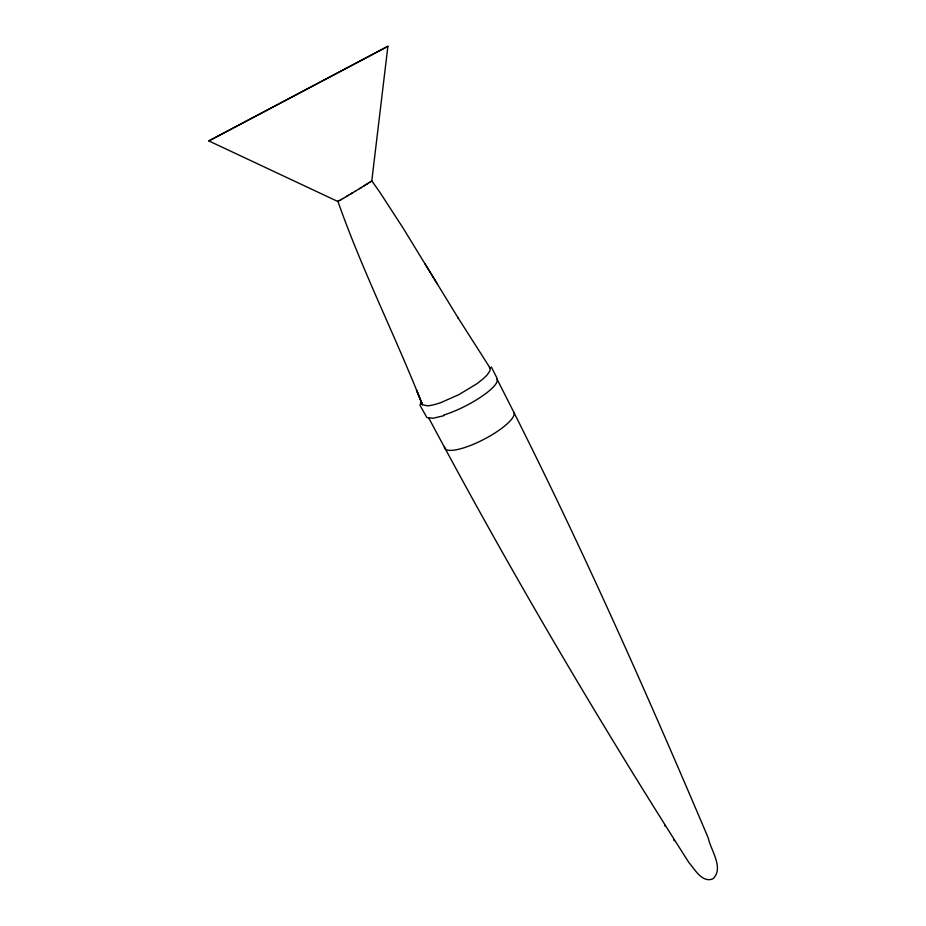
<?xml version="1.0" encoding="UTF-8"?>
<svg xmlns="http://www.w3.org/2000/svg" width="926" height="926" viewBox="0 0 926 926"><rect width="100%" height="100%" fill="white"/><g stroke="black" fill="none" stroke-linecap="round" stroke-linejoin="round"><path stroke-width="1.39" d="M369.705 182.422L371.766 181.068L387.89 46.3L208.836 140.926L337.782 201.474M421.087 400.993L420.057 405.472L426.909 417.591L433.148 418.239L443.924 415.658M359.485 188.707L371.858 180.883L379.799 192.191L402.972 227.865L458.196 318.069L457.838 317.479L490.143 368.12L489.935 370.828L487.389 374.602A41.288 9.434 -27.4 0 1 475.964 384.325L458.914 394.615L441.065 402.521A36.033 8.265 -27.4 0 1 427.499 405.82L422.418 404.72L416.538 390.147L422.418 404.72C395.576 336.427 362.124 270.38 337.886 201.278M387.89 46.3L208.836 140.926M368.467 183.105L363.536 186.149M361.557 187.365L355.075 191.369M355.04 191.3L346.463 196.509M350.595 193.974L352.794 192.654M348.454 195.236L344.588 197.62M342.875 198.627L344.541 197.551M342.84 198.558L340.108 200.224M341.335 199.426L339.101 200.792M339.066 200.722L337.735 201.405M489.379 367.228L490.143 368.12M428.564 417.603C509.254 569.351 596.575 717.662 688.909 862.592C694.442 868.843 702.313 883.497 713.032 878.762C724.306 867.905 710.566 849.929 708.321 838.146C642.54 683.052 573.877 529.012 496.961 379.07A39.262 9.248 -27.5 0 1 481.265 396.756A39.262 9.248 -27.5 0 1 443.577 415.068M664.602 825.193L665.285 826.27M673.677 839.685L674.313 840.692M425.138 264.06L437.57 284.317M491.347 366.997L497.065 378.271M513.814 412.232A38.915 10.117 -27.5 0 1 481.393 440.614A38.915 10.117 -27.5 0 1 444.526 446.506"/></g></svg>
